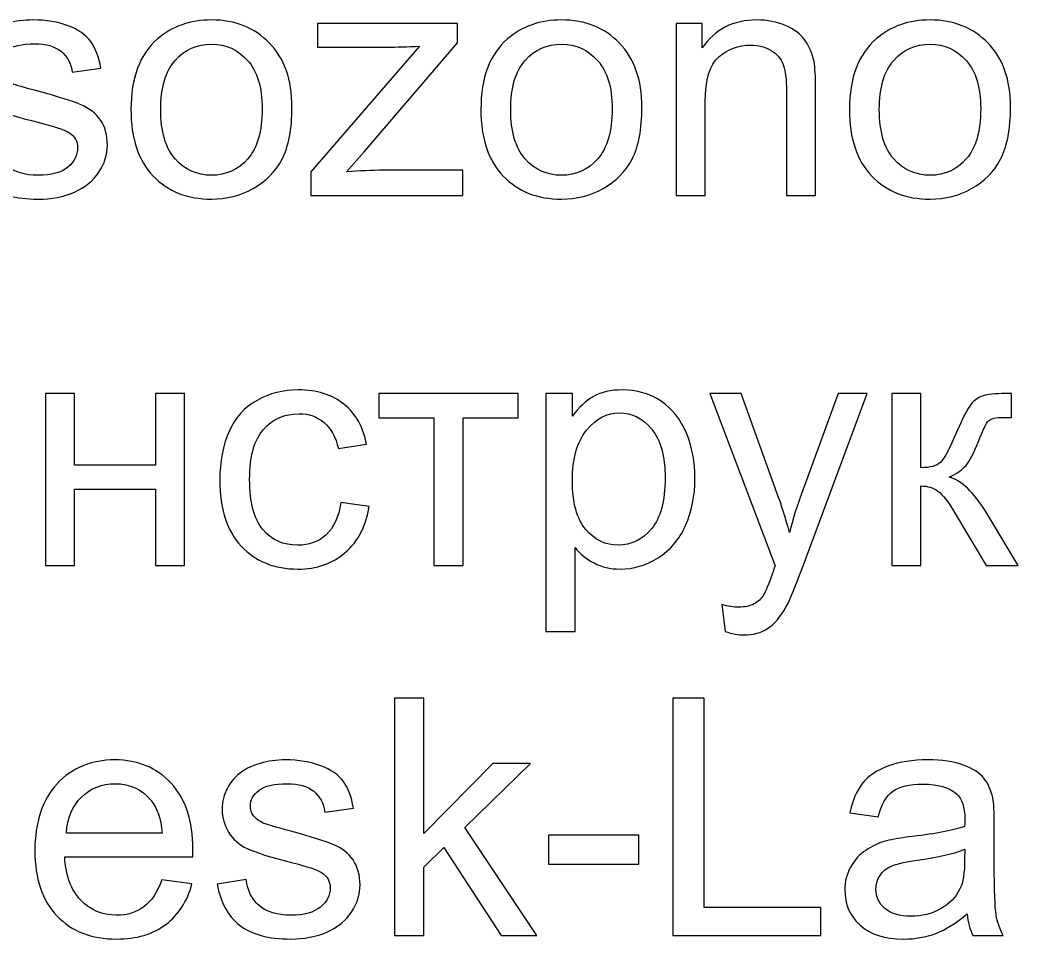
# Model space of a CAD drawing. Header units: centimetres. Extents: x -62 to 62, y -37 to 37.
# Drawn here: x 44.47 to 54.05, y -36.32 to -27.49 of the extents above; entities that cross this region are included whole.
import ezdxf

# ---------------------------------------------------------------- set-up
doc = ezdxf.new("R2010")
doc.units = ezdxf.units.CM
doc.header["$MEASUREMENT"] = 0
doc.layers.add('layer 1', color=7, linetype='Continuous')

msp = doc.modelspace()

# ---------------------------------------------------------------- linework, layer by layer
at = {"layer": 'layer 1', "color": 250}
for points, knots in [([(43.9384, -28.68077), (43.9384, -28.68077), (44.21521, -28.63623), (44.21521, -28.63623), (44.21521, -28.63623), (44.23059, -28.74706), (44.27407, -28.83191), (44.34513, -28.8913), (44.34513, -28.8913), (44.41619, -28.95016), (44.51589, -28.97986), (44.64316, -28.97986), (44.64316, -28.97986), (44.77202, -28.97986), (44.86748, -28.95388), (44.93005, -28.90138), (44.93005, -28.90138), (44.9921, -28.84941), (45.02339, -28.78789), (45.02339, -28.71736), (45.02339, -28.71736), (45.02339, -28.65426), (44.99528, -28.60441), (44.9396, -28.56835), (44.9396, -28.56835), (44.90036, -28.54343), (44.8049, -28.51214), (44.65324, -28.47343), (44.65324, -28.47343), (44.44854, -28.42199), (44.30695, -28.37744), (44.22741, -28.33979), (44.22741, -28.33979), (44.14839, -28.30161), (44.08847, -28.24964), (44.04764, -28.18282), (44.04764, -28.18282), (44.0068, -28.11654), (43.98612, -28.04282), (43.98612, -27.96222), (43.98612, -27.96222), (43.98612, -27.88851), (44.00309, -27.82063), (44.0365, -27.75805), (44.0365, -27.75805), (44.07044, -27.69548), (44.11605, -27.64351), (44.17385, -27.60215), (44.17385, -27.60215), (44.21733, -27.57033), (44.27673, -27.54328), (44.3515, -27.52101), (44.3515, -27.52101), (44.4268, -27.49874), (44.50688, -27.4876), (44.59278, -27.4876), (44.59278, -27.4876), (44.72218, -27.4876), (44.83566, -27.50616), (44.93324, -27.54381), (44.93324, -27.54381), (45.03134, -27.58093), (45.10346, -27.63184), (45.15013, -27.69548), (45.15013, -27.69548), (45.19626, -27.75964), (45.22861, -27.84502), (45.24611, -27.95214), (45.24611, -27.95214), (45.24611, -27.95214), (44.97248, -27.99032), (44.97248, -27.99032), (44.97248, -27.99032), (44.96028, -27.90442), (44.92422, -27.83707), (44.86483, -27.78881), (44.86483, -27.78881), (44.80543, -27.74055), (44.72165, -27.71669), (44.61293, -27.71669), (44.61293, -27.71669), (44.48513, -27.71669), (44.39339, -27.7379), (44.33877, -27.78033), (44.33877, -27.78033), (44.28415, -27.82275), (44.25657, -27.8726), (44.25657, -27.92934), (44.25657, -27.92934), (44.25657, -27.9654), (44.26771, -27.99828), (44.29051, -28.02744), (44.29051, -28.02744), (44.31332, -28.05714), (44.34885, -28.08207), (44.39763, -28.10169), (44.39763, -28.10169), (44.42574, -28.11229), (44.50741, -28.13616), (44.64422, -28.17328), (44.64422, -28.17328), (44.84149, -28.22578), (44.97937, -28.26926), (45.05786, -28.30267), (45.05786, -28.30267), (45.13634, -28.33608), (45.19785, -28.3854), (45.2424, -28.44903), (45.2424, -28.44903), (45.28747, -28.5132), (45.30975, -28.59274), (45.30975, -28.6882), (45.30975, -28.6882), (45.30975, -28.781), (45.2827, -28.8685), (45.22808, -28.95069), (45.22808, -28.95069), (45.17346, -29.03289), (45.09498, -29.09653), (44.99263, -29.1416), (44.99263, -29.1416), (44.88975, -29.18668), (44.77362, -29.20895), (44.64422, -29.20895), (44.64422, -29.20895), (44.42998, -29.20895), (44.26612, -29.1644), (44.1537, -29.07584), (44.1537, -29.07584), (44.04127, -28.98675), (43.96968, -28.85524), (43.9384, -28.68077)], [0, 0, 0, 0, 0.0294118, 0.0294118, 0.0294118, 0.0294118, 0.0588235, 0.0588235, 0.0588235, 0.0588235, 0.0882353, 0.0882353, 0.0882353, 0.0882353, 0.1176471, 0.1176471, 0.1176471, 0.1176471, 0.1470588, 0.1470588, 0.1470588, 0.1470588, 0.1764706, 0.1764706, 0.1764706, 0.1764706, 0.2058824, 0.2058824, 0.2058824, 0.2058824, 0.2352941, 0.2352941, 0.2352941, 0.2352941, 0.2647059, 0.2647059, 0.2647059, 0.2647059, 0.2941176, 0.2941176, 0.2941176, 0.2941176, 0.3235294, 0.3235294, 0.3235294, 0.3235294, 0.3529412, 0.3529412, 0.3529412, 0.3529412, 0.3823529, 0.3823529, 0.3823529, 0.3823529, 0.4117647, 0.4117647, 0.4117647, 0.4117647, 0.4411765, 0.4411765, 0.4411765, 0.4411765, 0.4705882, 0.4705882, 0.4705882, 0.4705882, 0.5, 0.5, 0.5, 0.5, 0.5294118, 0.5294118, 0.5294118, 0.5294118, 0.5588235, 0.5588235, 0.5588235, 0.5588235, 0.5882353, 0.5882353, 0.5882353, 0.5882353, 0.6176471, 0.6176471, 0.6176471, 0.6176471, 0.6470588, 0.6470588, 0.6470588, 0.6470588, 0.6764706, 0.6764706, 0.6764706, 0.6764706, 0.7058824, 0.7058824, 0.7058824, 0.7058824, 0.7352941, 0.7352941, 0.7352941, 0.7352941, 0.7647059, 0.7647059, 0.7647059, 0.7647059, 0.7941176, 0.7941176, 0.7941176, 0.7941176, 0.8235294, 0.8235294, 0.8235294, 0.8235294, 0.8529412, 0.8529412, 0.8529412, 0.8529412, 0.8823529, 0.8823529, 0.8823529, 0.8823529, 0.9117647, 0.9117647, 0.9117647, 0.9117647, 0.9411765, 0.9411765, 0.9411765, 0.9411765, 1, 1, 1, 1]), ([(45.53566, -28.34828), (45.53566, -28.04335), (45.62051, -27.81745), (45.79073, -27.67055), (45.79073, -27.67055), (45.93232, -27.54859), (46.10573, -27.4876), (46.30989, -27.4876), (46.30989, -27.4876), (46.53633, -27.4876), (46.72194, -27.56184), (46.86618, -27.71033), (46.86618, -27.71033), (47.00989, -27.85828), (47.08201, -28.06351), (47.08201, -28.32494), (47.08201, -28.32494), (47.08201, -28.53706), (47.05019, -28.70358), (46.98656, -28.82501), (46.98656, -28.82501), (46.92292, -28.94645), (46.83012, -29.04085), (46.70815, -29.10819), (46.70815, -29.10819), (46.58671, -29.17554), (46.45361, -29.20895), (46.30989, -29.20895), (46.30989, -29.20895), (46.07868, -29.20895), (45.89202, -29.13524), (45.74937, -28.98728), (45.74937, -28.98728), (45.60672, -28.83933), (45.53566, -28.62615), (45.53566, -28.34828)], [0, 0, 0, 0, 0.1, 0.1, 0.1, 0.1, 0.2, 0.2, 0.2, 0.2, 0.3, 0.3, 0.3, 0.3, 0.4, 0.4, 0.4, 0.4, 0.5, 0.5, 0.5, 0.5, 0.6, 0.6, 0.6, 0.6, 0.7, 0.7, 0.7, 0.7, 0.8, 0.8, 0.8, 0.8, 1, 1, 1, 1]), ([(48.89617, -28.34828), (48.89617, -28.04335), (48.98102, -27.81745), (49.15124, -27.67055), (49.15124, -27.67055), (49.29283, -27.54859), (49.46624, -27.4876), (49.6704, -27.4876), (49.6704, -27.4876), (49.89684, -27.4876), (50.08245, -27.56184), (50.22669, -27.71033), (50.22669, -27.71033), (50.3704, -27.85828), (50.44252, -28.06351), (50.44252, -28.32494), (50.44252, -28.32494), (50.44252, -28.53706), (50.4107, -28.70358), (50.34707, -28.82501), (50.34707, -28.82501), (50.28343, -28.94645), (50.19063, -29.04085), (50.06866, -29.10819), (50.06866, -29.10819), (49.94722, -29.17554), (49.81412, -29.20895), (49.6704, -29.20895), (49.6704, -29.20895), (49.43919, -29.20895), (49.25253, -29.13524), (49.10988, -28.98728), (49.10988, -28.98728), (48.96723, -28.83933), (48.89617, -28.62615), (48.89617, -28.34828)], [0, 0, 0, 0, 0.1, 0.1, 0.1, 0.1, 0.2, 0.2, 0.2, 0.2, 0.3, 0.3, 0.3, 0.3, 0.4, 0.4, 0.4, 0.4, 0.5, 0.5, 0.5, 0.5, 0.6, 0.6, 0.6, 0.6, 0.7, 0.7, 0.7, 0.7, 0.8, 0.8, 0.8, 0.8, 1, 1, 1, 1]), ([(50.77078, -29.17395), (50.77078, -29.17395), (50.77078, -27.5226), (50.77078, -27.5226), (50.77078, -27.5226), (50.77078, -27.5226), (51.02214, -27.5226), (51.02214, -27.5226), (51.02214, -27.5226), (51.02214, -27.5226), (51.02214, -27.75699), (51.02214, -27.75699), (51.02214, -27.75699), (51.14305, -27.57722), (51.31805, -27.4876), (51.5466, -27.4876), (51.5466, -27.4876), (51.6463, -27.4876), (51.73751, -27.50563), (51.82077, -27.54116), (51.82077, -27.54116), (51.90403, -27.57669), (51.9666, -27.62389), (52.00796, -27.68169), (52.00796, -27.68169), (52.04933, -27.73949), (52.07849, -27.80843), (52.09493, -27.88798), (52.09493, -27.88798), (52.10501, -27.93995), (52.11031, -28.03063), (52.11031, -28.16002), (52.11031, -28.16002), (52.11031, -28.16002), (52.11031, -29.17395), (52.11031, -29.17395), (52.11031, -29.17395), (52.11031, -29.17395), (51.83031, -29.17395), (51.83031, -29.17395), (51.83031, -29.17395), (51.83031, -29.17395), (51.83031, -28.17063), (51.83031, -28.17063), (51.83031, -28.17063), (51.83031, -28.05661), (51.81971, -27.97123), (51.79797, -27.91502), (51.79797, -27.91502), (51.77622, -27.85881), (51.73751, -27.81373), (51.68236, -27.7798), (51.68236, -27.7798), (51.62721, -27.74639), (51.56198, -27.72942), (51.48774, -27.72942), (51.48774, -27.72942), (51.36895, -27.72942), (51.26661, -27.76707), (51.18017, -27.8429), (51.18017, -27.8429), (51.09373, -27.9182), (51.05078, -28.06191), (51.05078, -28.27297), (51.05078, -28.27297), (51.05078, -28.27297), (51.05078, -29.17395), (51.05078, -29.17395), (51.05078, -29.17395), (51.05078, -29.17395), (50.77078, -29.17395), (50.77078, -29.17395)], [0, 0, 0, 0, 0.0526316, 0.0526316, 0.0526316, 0.0526316, 0.1052632, 0.1052632, 0.1052632, 0.1052632, 0.1578947, 0.1578947, 0.1578947, 0.1578947, 0.2105263, 0.2105263, 0.2105263, 0.2105263, 0.2631579, 0.2631579, 0.2631579, 0.2631579, 0.3157895, 0.3157895, 0.3157895, 0.3157895, 0.3684211, 0.3684211, 0.3684211, 0.3684211, 0.4210526, 0.4210526, 0.4210526, 0.4210526, 0.4736842, 0.4736842, 0.4736842, 0.4736842, 0.5263158, 0.5263158, 0.5263158, 0.5263158, 0.5789474, 0.5789474, 0.5789474, 0.5789474, 0.6315789, 0.6315789, 0.6315789, 0.6315789, 0.6842105, 0.6842105, 0.6842105, 0.6842105, 0.7368421, 0.7368421, 0.7368421, 0.7368421, 0.7894737, 0.7894737, 0.7894737, 0.7894737, 0.8421053, 0.8421053, 0.8421053, 0.8421053, 0.8947368, 0.8947368, 0.8947368, 0.8947368, 1, 1, 1, 1]), ([(52.43539, -28.34828), (52.43539, -28.04335), (52.52024, -27.81745), (52.69046, -27.67055), (52.69046, -27.67055), (52.83205, -27.54859), (53.00546, -27.4876), (53.20962, -27.4876), (53.20962, -27.4876), (53.43606, -27.4876), (53.62167, -27.56184), (53.76591, -27.71033), (53.76591, -27.71033), (53.90962, -27.85828), (53.98174, -28.06351), (53.98174, -28.32494), (53.98174, -28.32494), (53.98174, -28.53706), (53.94992, -28.70358), (53.88629, -28.82501), (53.88629, -28.82501), (53.82265, -28.94645), (53.72985, -29.04085), (53.60788, -29.10819), (53.60788, -29.10819), (53.48644, -29.17554), (53.35334, -29.20895), (53.20962, -29.20895), (53.20962, -29.20895), (52.97841, -29.20895), (52.79175, -29.13524), (52.6491, -28.98728), (52.6491, -28.98728), (52.50645, -28.83933), (52.43539, -28.62615), (52.43539, -28.34828)], [0, 0, 0, 0, 0.1, 0.1, 0.1, 0.1, 0.2, 0.2, 0.2, 0.2, 0.3, 0.3, 0.3, 0.3, 0.4, 0.4, 0.4, 0.4, 0.5, 0.5, 0.5, 0.5, 0.6, 0.6, 0.6, 0.6, 0.7, 0.7, 0.7, 0.7, 0.8, 0.8, 0.8, 0.8, 1, 1, 1, 1]), ([(47.26231, -29.17395), (47.26231, -29.17395), (47.26231, -28.94592), (47.26231, -28.94592), (47.26231, -28.94592), (47.26231, -28.94592), (48.30806, -27.73896), (48.30806, -27.73896), (48.30806, -27.73896), (48.18928, -27.74533), (48.08481, -27.74851), (47.99466, -27.74851), (47.99466, -27.74851), (47.99466, -27.74851), (47.32595, -27.74851), (47.32595, -27.74851), (47.32595, -27.74851), (47.32595, -27.74851), (47.32595, -27.5226), (47.32595, -27.5226), (47.32595, -27.5226), (47.32595, -27.5226), (48.67185, -27.5226), (48.67185, -27.5226), (48.67185, -27.5226), (48.67185, -27.5226), (48.67185, -27.70661), (48.67185, -27.70661), (48.67185, -27.70661), (48.67185, -27.70661), (47.7767, -28.75342), (47.7767, -28.75342), (47.7767, -28.75342), (47.7767, -28.75342), (47.60542, -28.94804), (47.60542, -28.94804), (47.60542, -28.94804), (47.7311, -28.93744), (47.84882, -28.93213), (47.9586, -28.93213), (47.9586, -28.93213), (47.9586, -28.93213), (48.72276, -28.93213), (48.72276, -28.93213), (48.72276, -28.93213), (48.72276, -28.93213), (48.72276, -29.17395), (48.72276, -29.17395), (48.72276, -29.17395), (48.72276, -29.17395), (47.26231, -29.17395), (47.26231, -29.17395)], [0, 0, 0, 0, 0.0714286, 0.0714286, 0.0714286, 0.0714286, 0.1428571, 0.1428571, 0.1428571, 0.1428571, 0.2142857, 0.2142857, 0.2142857, 0.2142857, 0.2857143, 0.2857143, 0.2857143, 0.2857143, 0.3571429, 0.3571429, 0.3571429, 0.3571429, 0.4285714, 0.4285714, 0.4285714, 0.4285714, 0.5, 0.5, 0.5, 0.5, 0.5714286, 0.5714286, 0.5714286, 0.5714286, 0.6428571, 0.6428571, 0.6428571, 0.6428571, 0.7142857, 0.7142857, 0.7142857, 0.7142857, 0.7857143, 0.7857143, 0.7857143, 0.7857143, 0.8571429, 0.8571429, 0.8571429, 0.8571429, 1, 1, 1, 1]), ([(45.82202, -28.34881), (45.82202, -28.55986), (45.86816, -28.71789), (45.96043, -28.82236), (45.96043, -28.82236), (46.05323, -28.92736), (46.16937, -28.97986), (46.30989, -28.97986), (46.30989, -28.97986), (46.44883, -28.97986), (46.56444, -28.92736), (46.65724, -28.82183), (46.65724, -28.82183), (46.74951, -28.7163), (46.79565, -28.55562), (46.79565, -28.33979), (46.79565, -28.33979), (46.79565, -28.13616), (46.74898, -27.98184), (46.65618, -27.87737), (46.65618, -27.87737), (46.56338, -27.77237), (46.44777, -27.71987), (46.30989, -27.71987), (46.30989, -27.71987), (46.16937, -27.71987), (46.05323, -27.77184), (45.96043, -27.87631), (45.96043, -27.87631), (45.86816, -27.98078), (45.82202, -28.13828), (45.82202, -28.34881)], [0, 0, 0, 0, 0.1111111, 0.1111111, 0.1111111, 0.1111111, 0.2222222, 0.2222222, 0.2222222, 0.2222222, 0.3333333, 0.3333333, 0.3333333, 0.3333333, 0.4444444, 0.4444444, 0.4444444, 0.4444444, 0.5555556, 0.5555556, 0.5555556, 0.5555556, 0.6666667, 0.6666667, 0.6666667, 0.6666667, 0.7777778, 0.7777778, 0.7777778, 0.7777778, 1, 1, 1, 1]), ([(49.18253, -28.34881), (49.18253, -28.55986), (49.22867, -28.71789), (49.32094, -28.82236), (49.32094, -28.82236), (49.41374, -28.92736), (49.52988, -28.97986), (49.6704, -28.97986), (49.6704, -28.97986), (49.80934, -28.97986), (49.92495, -28.92736), (50.01775, -28.82183), (50.01775, -28.82183), (50.11002, -28.7163), (50.15616, -28.55562), (50.15616, -28.33979), (50.15616, -28.33979), (50.15616, -28.13616), (50.10949, -27.98184), (50.01669, -27.87737), (50.01669, -27.87737), (49.92389, -27.77237), (49.80828, -27.71987), (49.6704, -27.71987), (49.6704, -27.71987), (49.52988, -27.71987), (49.41374, -27.77184), (49.32094, -27.87631), (49.32094, -27.87631), (49.22867, -27.98078), (49.18253, -28.13828), (49.18253, -28.34881)], [0, 0, 0, 0, 0.1111111, 0.1111111, 0.1111111, 0.1111111, 0.2222222, 0.2222222, 0.2222222, 0.2222222, 0.3333333, 0.3333333, 0.3333333, 0.3333333, 0.4444444, 0.4444444, 0.4444444, 0.4444444, 0.5555556, 0.5555556, 0.5555556, 0.5555556, 0.6666667, 0.6666667, 0.6666667, 0.6666667, 0.7777778, 0.7777778, 0.7777778, 0.7777778, 1, 1, 1, 1]), ([(52.72175, -28.34881), (52.72175, -28.55986), (52.76789, -28.71789), (52.86016, -28.82236), (52.86016, -28.82236), (52.95296, -28.92736), (53.0691, -28.97986), (53.20962, -28.97986), (53.20962, -28.97986), (53.34856, -28.97986), (53.46417, -28.92736), (53.55697, -28.82183), (53.55697, -28.82183), (53.64924, -28.7163), (53.69538, -28.55562), (53.69538, -28.33979), (53.69538, -28.33979), (53.69538, -28.13616), (53.64871, -27.98184), (53.55591, -27.87737), (53.55591, -27.87737), (53.46311, -27.77237), (53.3475, -27.71987), (53.20962, -27.71987), (53.20962, -27.71987), (53.0691, -27.71987), (52.95296, -27.77184), (52.86016, -27.87631), (52.86016, -27.87631), (52.76789, -27.98078), (52.72175, -28.13828), (52.72175, -28.34881)], [0, 0, 0, 0, 0.1111111, 0.1111111, 0.1111111, 0.1111111, 0.2222222, 0.2222222, 0.2222222, 0.2222222, 0.3333333, 0.3333333, 0.3333333, 0.3333333, 0.4444444, 0.4444444, 0.4444444, 0.4444444, 0.5555556, 0.5555556, 0.5555556, 0.5555556, 0.6666667, 0.6666667, 0.6666667, 0.6666667, 0.7777778, 0.7777778, 0.7777778, 0.7777778, 1, 1, 1, 1]), ([(47.55028, -32.124), (47.55028, -32.124), (47.82392, -32.16218), (47.82392, -32.16218), (47.82392, -32.16218), (47.79369, -32.35044), (47.71733, -32.49733), (47.59377, -32.60392), (47.59377, -32.60392), (47.47021, -32.71051), (47.31801, -32.76354), (47.13824, -32.76354), (47.13824, -32.76354), (46.91287, -32.76354), (46.7315, -32.68983), (46.59469, -32.54241), (46.59469, -32.54241), (46.45734, -32.39498), (46.38893, -32.18392), (46.38893, -31.90923), (46.38893, -31.90923), (46.38893, -31.73105), (46.41863, -31.57567), (46.47749, -31.44204), (46.47749, -31.44204), (46.53635, -31.30893), (46.62597, -31.2087), (46.74688, -31.14242), (46.74688, -31.14242), (46.86726, -31.0756), (46.99824, -31.04219), (47.14036, -31.04219), (47.14036, -31.04219), (47.31907, -31.04219), (47.46597, -31.08727), (47.57945, -31.17795), (47.57945, -31.17795), (47.69347, -31.26863), (47.76665, -31.39749), (47.79846, -31.564), (47.79846, -31.564), (47.79846, -31.564), (47.52801, -31.60537), (47.52801, -31.60537), (47.52801, -31.60537), (47.50203, -31.49454), (47.45642, -31.41128), (47.39013, -31.35507), (47.39013, -31.35507), (47.32438, -31.29939), (47.24483, -31.27128), (47.1515, -31.27128), (47.1515, -31.27128), (47.01044, -31.27128), (46.8959, -31.32166), (46.80734, -31.42242), (46.80734, -31.42242), (46.71931, -31.5237), (46.67529, -31.68279), (46.67529, -31.90127), (46.67529, -31.90127), (46.67529, -32.12294), (46.71772, -32.28362), (46.80256, -32.38385), (46.80256, -32.38385), (46.88794, -32.48407), (46.99877, -32.53445), (47.13506, -32.53445), (47.13506, -32.53445), (47.24536, -32.53445), (47.33711, -32.50104), (47.41029, -32.43369), (47.41029, -32.43369), (47.484, -32.36688), (47.53066, -32.26347), (47.55028, -32.124)], [0, 0, 0, 0, 0.05, 0.05, 0.05, 0.05, 0.1, 0.1, 0.1, 0.1, 0.15, 0.15, 0.15, 0.15, 0.2, 0.2, 0.2, 0.2, 0.25, 0.25, 0.25, 0.25, 0.3, 0.3, 0.3, 0.3, 0.35, 0.35, 0.35, 0.35, 0.4, 0.4, 0.4, 0.4, 0.45, 0.45, 0.45, 0.45, 0.5, 0.5, 0.5, 0.5, 0.55, 0.55, 0.55, 0.55, 0.6, 0.6, 0.6, 0.6, 0.65, 0.65, 0.65, 0.65, 0.7, 0.7, 0.7, 0.7, 0.75, 0.75, 0.75, 0.75, 0.8, 0.8, 0.8, 0.8, 0.85, 0.85, 0.85, 0.85, 0.9, 0.9, 0.9, 0.9, 1, 1, 1, 1]), ([(49.51982, -33.36172), (49.51982, -33.36172), (49.51982, -31.07719), (49.51982, -31.07719), (49.51982, -31.07719), (49.51982, -31.07719), (49.77436, -31.07719), (49.77436, -31.07719), (49.77436, -31.07719), (49.77436, -31.07719), (49.77436, -31.29408), (49.77436, -31.29408), (49.77436, -31.29408), (49.83429, -31.2103), (49.90216, -31.14719), (49.978, -31.1053), (49.978, -31.1053), (50.0533, -31.0634), (50.14504, -31.04219), (50.25269, -31.04219), (50.25269, -31.04219), (50.39375, -31.04219), (50.51784, -31.07825), (50.62549, -31.1509), (50.62549, -31.1509), (50.73314, -31.22302), (50.81428, -31.32537), (50.86943, -31.45688), (50.86943, -31.45688), (50.92405, -31.58893), (50.95162, -31.73317), (50.95162, -31.89067), (50.95162, -31.89067), (50.95162, -32.05877), (50.9214, -32.21044), (50.86094, -32.34566), (50.86094, -32.34566), (50.80049, -32.48036), (50.71246, -32.58377), (50.59685, -32.65589), (50.59685, -32.65589), (50.48178, -32.72748), (50.36034, -32.76354), (50.23307, -32.76354), (50.23307, -32.76354), (50.13974, -32.76354), (50.05595, -32.74392), (49.98224, -32.70468), (49.98224, -32.70468), (49.908, -32.66543), (49.84754, -32.61612), (49.79982, -32.55619), (49.79982, -32.55619), (49.79982, -32.55619), (49.79982, -33.36172), (49.79982, -33.36172), (49.79982, -33.36172), (49.79982, -33.36172), (49.51982, -33.36172), (49.51982, -33.36172)], [0, 0, 0, 0, 0.0625, 0.0625, 0.0625, 0.0625, 0.125, 0.125, 0.125, 0.125, 0.1875, 0.1875, 0.1875, 0.1875, 0.25, 0.25, 0.25, 0.25, 0.3125, 0.3125, 0.3125, 0.3125, 0.375, 0.375, 0.375, 0.375, 0.4375, 0.4375, 0.4375, 0.4375, 0.5, 0.5, 0.5, 0.5, 0.5625, 0.5625, 0.5625, 0.5625, 0.625, 0.625, 0.625, 0.625, 0.6875, 0.6875, 0.6875, 0.6875, 0.75, 0.75, 0.75, 0.75, 0.8125, 0.8125, 0.8125, 0.8125, 0.875, 0.875, 0.875, 0.875, 1, 1, 1, 1]), ([(44.71478, -31.07719), (44.71478, -31.07719), (44.99478, -31.07719), (44.99478, -31.07719), (44.99478, -31.07719), (44.99478, -31.07719), (44.99478, -31.76446), (44.99478, -31.76446), (44.99478, -31.76446), (44.99478, -31.76446), (45.77113, -31.76446), (45.77113, -31.76446), (45.77113, -31.76446), (45.77113, -31.76446), (45.77113, -31.07719), (45.77113, -31.07719), (45.77113, -31.07719), (45.77113, -31.07719), (46.05113, -31.07719), (46.05113, -31.07719), (46.05113, -31.07719), (46.05113, -31.07719), (46.05113, -32.72854), (46.05113, -32.72854), (46.05113, -32.72854), (46.05113, -32.72854), (45.77113, -32.72854), (45.77113, -32.72854), (45.77113, -32.72854), (45.77113, -32.72854), (45.77113, -31.99673), (45.77113, -31.99673), (45.77113, -31.99673), (45.77113, -31.99673), (44.99478, -31.99673), (44.99478, -31.99673), (44.99478, -31.99673), (44.99478, -31.99673), (44.99478, -32.72854), (44.99478, -32.72854), (44.99478, -32.72854), (44.99478, -32.72854), (44.71478, -32.72854), (44.71478, -32.72854), (44.71478, -32.72854), (44.71478, -32.72854), (44.71478, -31.07719), (44.71478, -31.07719)], [0, 0, 0, 0, 0.0769231, 0.0769231, 0.0769231, 0.0769231, 0.1538462, 0.1538462, 0.1538462, 0.1538462, 0.2307692, 0.2307692, 0.2307692, 0.2307692, 0.3076923, 0.3076923, 0.3076923, 0.3076923, 0.3846154, 0.3846154, 0.3846154, 0.3846154, 0.4615385, 0.4615385, 0.4615385, 0.4615385, 0.5384615, 0.5384615, 0.5384615, 0.5384615, 0.6153846, 0.6153846, 0.6153846, 0.6153846, 0.6923077, 0.6923077, 0.6923077, 0.6923077, 0.7692308, 0.7692308, 0.7692308, 0.7692308, 0.8461538, 0.8461538, 0.8461538, 0.8461538, 1, 1, 1, 1]), ([(47.9162, -31.07719), (47.9162, -31.07719), (49.25255, -31.07719), (49.25255, -31.07719), (49.25255, -31.07719), (49.25255, -31.07719), (49.25255, -31.30946), (49.25255, -31.30946), (49.25255, -31.30946), (49.25255, -31.30946), (48.72437, -31.30946), (48.72437, -31.30946), (48.72437, -31.30946), (48.72437, -31.30946), (48.72437, -32.72854), (48.72437, -32.72854), (48.72437, -32.72854), (48.72437, -32.72854), (48.44437, -32.72854), (48.44437, -32.72854), (48.44437, -32.72854), (48.44437, -32.72854), (48.44437, -31.30946), (48.44437, -31.30946), (48.44437, -31.30946), (48.44437, -31.30946), (47.9162, -31.30946), (47.9162, -31.30946), (47.9162, -31.30946), (47.9162, -31.30946), (47.9162, -31.07719), (47.9162, -31.07719)], [0, 0, 0, 0, 0.1111111, 0.1111111, 0.1111111, 0.1111111, 0.2222222, 0.2222222, 0.2222222, 0.2222222, 0.3333333, 0.3333333, 0.3333333, 0.3333333, 0.4444444, 0.4444444, 0.4444444, 0.4444444, 0.5555556, 0.5555556, 0.5555556, 0.5555556, 0.6666667, 0.6666667, 0.6666667, 0.6666667, 0.7777778, 0.7777778, 0.7777778, 0.7777778, 1, 1, 1, 1]), ([(51.24117, -33.36331), (51.24117, -33.36331), (51.20935, -33.10452), (51.20935, -33.10452), (51.20935, -33.10452), (51.27087, -33.12096), (51.3239, -33.12945), (51.3695, -33.12945), (51.3695, -33.12945), (51.43208, -33.12945), (51.48193, -33.11884), (51.51905, -33.09816), (51.51905, -33.09816), (51.5567, -33.07748), (51.58746, -33.04831), (51.61132, -33.01119), (51.61132, -33.01119), (51.62882, -32.98308), (51.65746, -32.91361), (51.6967, -32.80225), (51.6967, -32.80225), (51.702, -32.78687), (51.70995, -32.76407), (51.72162, -32.73384), (51.72162, -32.73384), (51.72162, -32.73384), (51.09481, -31.07719), (51.09481, -31.07719), (51.09481, -31.07719), (51.09481, -31.07719), (51.3939, -31.07719), (51.3939, -31.07719), (51.3939, -31.07719), (51.3939, -31.07719), (51.73859, -32.03067), (51.73859, -32.03067), (51.73859, -32.03067), (51.78367, -32.15105), (51.82344, -32.27832), (51.85897, -32.41195), (51.85897, -32.41195), (51.89132, -32.28627), (51.9295, -32.16218), (51.97404, -32.04021), (51.97404, -32.04021), (51.97404, -32.04021), (52.32616, -31.07719), (52.32616, -31.07719), (52.32616, -31.07719), (52.32616, -31.07719), (52.60563, -31.07719), (52.60563, -31.07719), (52.60563, -31.07719), (52.60563, -31.07719), (51.98147, -32.75718), (51.98147, -32.75718), (51.98147, -32.75718), (51.91412, -32.93801), (51.86162, -33.0621), (51.82397, -33.13051), (51.82397, -33.13051), (51.77412, -33.22225), (51.71685, -33.2896), (51.65268, -33.33255), (51.65268, -33.33255), (51.58799, -33.3755), (51.51109, -33.39672), (51.422, -33.39672), (51.422, -33.39672), (51.36791, -33.39672), (51.30746, -33.38558), (51.24117, -33.36331)], [0, 0, 0, 0, 0.0526316, 0.0526316, 0.0526316, 0.0526316, 0.1052632, 0.1052632, 0.1052632, 0.1052632, 0.1578947, 0.1578947, 0.1578947, 0.1578947, 0.2105263, 0.2105263, 0.2105263, 0.2105263, 0.2631579, 0.2631579, 0.2631579, 0.2631579, 0.3157895, 0.3157895, 0.3157895, 0.3157895, 0.3684211, 0.3684211, 0.3684211, 0.3684211, 0.4210526, 0.4210526, 0.4210526, 0.4210526, 0.4736842, 0.4736842, 0.4736842, 0.4736842, 0.5263158, 0.5263158, 0.5263158, 0.5263158, 0.5789474, 0.5789474, 0.5789474, 0.5789474, 0.6315789, 0.6315789, 0.6315789, 0.6315789, 0.6842105, 0.6842105, 0.6842105, 0.6842105, 0.7368421, 0.7368421, 0.7368421, 0.7368421, 0.7894737, 0.7894737, 0.7894737, 0.7894737, 0.8421053, 0.8421053, 0.8421053, 0.8421053, 0.8947368, 0.8947368, 0.8947368, 0.8947368, 1, 1, 1, 1]), ([(52.84162, -31.07719), (52.84162, -31.07719), (53.12161, -31.07719), (53.12161, -31.07719), (53.12161, -31.07719), (53.12161, -31.07719), (53.12161, -31.78991), (53.12161, -31.78991), (53.12161, -31.78991), (53.2107, -31.78991), (53.27328, -31.77294), (53.30934, -31.73847), (53.30934, -31.73847), (53.34487, -31.70453), (53.39737, -31.60537), (53.46737, -31.44045), (53.46737, -31.44045), (53.52252, -31.30999), (53.56706, -31.22408), (53.601, -31.18272), (53.601, -31.18272), (53.63547, -31.14136), (53.67472, -31.11325), (53.71926, -31.09893), (53.71926, -31.09893), (53.76434, -31.08462), (53.83593, -31.07719), (53.93403, -31.07719), (53.93403, -31.07719), (53.93403, -31.07719), (53.99024, -31.07719), (53.99024, -31.07719), (53.99024, -31.07719), (53.99024, -31.07719), (53.99024, -31.30787), (53.99024, -31.30787), (53.99024, -31.30787), (53.99024, -31.30787), (53.91229, -31.30628), (53.91229, -31.30628), (53.91229, -31.30628), (53.83858, -31.30628), (53.79138, -31.31742), (53.7707, -31.33916), (53.7707, -31.33916), (53.74896, -31.36196), (53.71555, -31.42984), (53.671, -31.54279), (53.671, -31.54279), (53.62858, -31.65097), (53.58987, -31.72575), (53.55434, -31.76711), (53.55434, -31.76711), (53.51934, -31.80847), (53.46472, -31.84612), (53.39101, -31.88059), (53.39101, -31.88059), (53.51138, -31.91294), (53.63017, -32.02483), (53.74684, -32.2168), (53.74684, -32.2168), (53.74684, -32.2168), (54.05388, -32.72854), (54.05388, -32.72854), (54.05388, -32.72854), (54.05388, -32.72854), (53.74631, -32.72854), (53.74631, -32.72854), (53.74631, -32.72854), (53.74631, -32.72854), (53.4435, -32.21839), (53.4435, -32.21839), (53.4435, -32.21839), (53.38252, -32.11498), (53.32949, -32.04711), (53.28442, -32.01423), (53.28442, -32.01423), (53.23881, -31.98135), (53.18472, -31.96491), (53.12161, -31.96491), (53.12161, -31.96491), (53.12161, -31.96491), (53.12161, -32.72854), (53.12161, -32.72854), (53.12161, -32.72854), (53.12161, -32.72854), (52.84162, -32.72854), (52.84162, -32.72854), (52.84162, -32.72854), (52.84162, -32.72854), (52.84162, -31.07719), (52.84162, -31.07719)], [0, 0, 0, 0, 0.0416667, 0.0416667, 0.0416667, 0.0416667, 0.0833333, 0.0833333, 0.0833333, 0.0833333, 0.125, 0.125, 0.125, 0.125, 0.1666667, 0.1666667, 0.1666667, 0.1666667, 0.2083333, 0.2083333, 0.2083333, 0.2083333, 0.25, 0.25, 0.25, 0.25, 0.2916667, 0.2916667, 0.2916667, 0.2916667, 0.3333333, 0.3333333, 0.3333333, 0.3333333, 0.375, 0.375, 0.375, 0.375, 0.4166667, 0.4166667, 0.4166667, 0.4166667, 0.4583333, 0.4583333, 0.4583333, 0.4583333, 0.5, 0.5, 0.5, 0.5, 0.5416667, 0.5416667, 0.5416667, 0.5416667, 0.5833333, 0.5833333, 0.5833333, 0.5833333, 0.625, 0.625, 0.625, 0.625, 0.6666667, 0.6666667, 0.6666667, 0.6666667, 0.7083333, 0.7083333, 0.7083333, 0.7083333, 0.75, 0.75, 0.75, 0.75, 0.7916667, 0.7916667, 0.7916667, 0.7916667, 0.8333333, 0.8333333, 0.8333333, 0.8333333, 0.875, 0.875, 0.875, 0.875, 0.9166667, 0.9166667, 0.9166667, 0.9166667, 1, 1, 1, 1]), ([(49.77436, -31.91294), (49.77436, -32.12453), (49.81732, -32.28097), (49.90269, -32.38226), (49.90269, -32.38226), (49.9886, -32.48354), (50.09254, -32.53445), (50.21451, -32.53445), (50.21451, -32.53445), (50.3386, -32.53445), (50.44466, -32.48195), (50.53269, -32.37695), (50.53269, -32.37695), (50.62125, -32.27195), (50.66526, -32.10968), (50.66526, -31.88961), (50.66526, -31.88961), (50.66526, -31.67961), (50.62231, -31.52264), (50.53587, -31.41817), (50.53587, -31.41817), (50.44943, -31.3137), (50.34655, -31.26173), (50.22671, -31.26173), (50.22671, -31.26173), (50.10792, -31.26173), (50.00292, -31.31742), (49.91171, -31.42825), (49.91171, -31.42825), (49.81997, -31.53961), (49.77436, -31.70082), (49.77436, -31.91294)], [0, 0, 0, 0, 0.1111111, 0.1111111, 0.1111111, 0.1111111, 0.2222222, 0.2222222, 0.2222222, 0.2222222, 0.3333333, 0.3333333, 0.3333333, 0.3333333, 0.4444444, 0.4444444, 0.4444444, 0.4444444, 0.5555556, 0.5555556, 0.5555556, 0.5555556, 0.6666667, 0.6666667, 0.6666667, 0.6666667, 0.7777778, 0.7777778, 0.7777778, 0.7777778, 1, 1, 1, 1]), ([(48.06732, -36.28313), (48.06732, -36.28313), (48.06732, -34.00497), (48.06732, -34.00497), (48.06732, -34.00497), (48.06732, -34.00497), (48.34732, -34.00497), (48.34732, -34.00497), (48.34732, -34.00497), (48.34732, -34.00497), (48.34732, -35.30261), (48.34732, -35.30261), (48.34732, -35.30261), (48.34732, -35.30261), (49.00913, -34.63178), (49.00913, -34.63178), (49.00913, -34.63178), (49.00913, -34.63178), (49.37079, -34.63178), (49.37079, -34.63178), (49.37079, -34.63178), (49.37079, -34.63178), (48.7408, -35.24534), (48.7408, -35.24534), (48.7408, -35.24534), (48.7408, -35.24534), (49.43443, -36.28313), (49.43443, -36.28313), (49.43443, -36.28313), (49.43443, -36.28313), (49.08973, -36.28313), (49.08973, -36.28313), (49.08973, -36.28313), (49.08973, -36.28313), (48.54141, -35.43943), (48.54141, -35.43943), (48.54141, -35.43943), (48.54141, -35.43943), (48.34732, -35.62821), (48.34732, -35.62821), (48.34732, -35.62821), (48.34732, -35.62821), (48.34732, -36.28313), (48.34732, -36.28313), (48.34732, -36.28313), (48.34732, -36.28313), (48.06732, -36.28313), (48.06732, -36.28313)], [0, 0, 0, 0, 0.0769231, 0.0769231, 0.0769231, 0.0769231, 0.1538462, 0.1538462, 0.1538462, 0.1538462, 0.2307692, 0.2307692, 0.2307692, 0.2307692, 0.3076923, 0.3076923, 0.3076923, 0.3076923, 0.3846154, 0.3846154, 0.3846154, 0.3846154, 0.4615385, 0.4615385, 0.4615385, 0.4615385, 0.5384615, 0.5384615, 0.5384615, 0.5384615, 0.6153846, 0.6153846, 0.6153846, 0.6153846, 0.6923077, 0.6923077, 0.6923077, 0.6923077, 0.7692308, 0.7692308, 0.7692308, 0.7692308, 0.8461538, 0.8461538, 0.8461538, 0.8461538, 1, 1, 1, 1]), ([(50.73897, -36.28313), (50.73897, -36.28313), (50.73897, -34.00497), (50.73897, -34.00497), (50.73897, -34.00497), (50.73897, -34.00497), (51.04124, -34.00497), (51.04124, -34.00497), (51.04124, -34.00497), (51.04124, -34.00497), (51.04124, -36.01586), (51.04124, -36.01586), (51.04124, -36.01586), (51.04124, -36.01586), (52.16123, -36.01586), (52.16123, -36.01586), (52.16123, -36.01586), (52.16123, -36.01586), (52.16123, -36.28313), (52.16123, -36.28313), (52.16123, -36.28313), (52.16123, -36.28313), (50.73897, -36.28313), (50.73897, -36.28313)], [0, 0, 0, 0, 0.1428571, 0.1428571, 0.1428571, 0.1428571, 0.2857143, 0.2857143, 0.2857143, 0.2857143, 0.4285714, 0.4285714, 0.4285714, 0.4285714, 0.5714286, 0.5714286, 0.5714286, 0.5714286, 0.7142857, 0.7142857, 0.7142857, 0.7142857, 1, 1, 1, 1]), ([(45.8321, -35.74859), (45.8321, -35.74859), (46.12164, -35.78677), (46.12164, -35.78677), (46.12164, -35.78677), (46.07657, -35.95488), (45.99225, -36.08586), (45.86922, -36.17866), (45.86922, -36.17866), (45.74619, -36.27146), (45.58923, -36.31813), (45.39779, -36.31813), (45.39779, -36.31813), (45.15703, -36.31813), (44.96612, -36.24389), (44.82507, -36.0954), (44.82507, -36.0954), (44.68401, -35.94745), (44.61348, -35.73904), (44.61348, -35.47124), (44.61348, -35.47124), (44.61348, -35.19443), (44.68454, -34.97913), (44.82719, -34.8264), (44.82719, -34.8264), (44.96984, -34.67314), (45.15491, -34.59678), (45.38241, -34.59678), (45.38241, -34.59678), (45.60248, -34.59678), (45.78225, -34.67155), (45.92172, -34.82163), (45.92172, -34.82163), (46.06119, -34.9717), (46.13119, -35.18276), (46.13119, -35.4548), (46.13119, -35.4548), (46.13119, -35.47124), (46.13066, -35.49617), (46.1296, -35.52905), (46.1296, -35.52905), (46.1296, -35.52905), (44.89984, -35.52905), (44.89984, -35.52905), (44.89984, -35.52905), (44.91044, -35.70988), (44.96135, -35.84882), (45.05362, -35.9448), (45.05362, -35.9448), (45.14537, -36.04078), (45.26044, -36.08904), (45.39779, -36.08904), (45.39779, -36.08904), (45.50014, -36.08904), (45.58763, -36.062), (45.65975, -36.00791), (45.65975, -36.00791), (45.73241, -35.95381), (45.78968, -35.86738), (45.8321, -35.74859)], [0, 0, 0, 0, 0.0625, 0.0625, 0.0625, 0.0625, 0.125, 0.125, 0.125, 0.125, 0.1875, 0.1875, 0.1875, 0.1875, 0.25, 0.25, 0.25, 0.25, 0.3125, 0.3125, 0.3125, 0.3125, 0.375, 0.375, 0.375, 0.375, 0.4375, 0.4375, 0.4375, 0.4375, 0.5, 0.5, 0.5, 0.5, 0.5625, 0.5625, 0.5625, 0.5625, 0.625, 0.625, 0.625, 0.625, 0.6875, 0.6875, 0.6875, 0.6875, 0.75, 0.75, 0.75, 0.75, 0.8125, 0.8125, 0.8125, 0.8125, 0.875, 0.875, 0.875, 0.875, 1, 1, 1, 1]), ([(46.364, -35.78995), (46.364, -35.78995), (46.64081, -35.74541), (46.64081, -35.74541), (46.64081, -35.74541), (46.65619, -35.85624), (46.69967, -35.94109), (46.77073, -36.00048), (46.77073, -36.00048), (46.84179, -36.05934), (46.94149, -36.08904), (47.06876, -36.08904), (47.06876, -36.08904), (47.19762, -36.08904), (47.29308, -36.06306), (47.35565, -36.01056), (47.35565, -36.01056), (47.4177, -35.95859), (47.44899, -35.89707), (47.44899, -35.82654), (47.44899, -35.82654), (47.44899, -35.76344), (47.42088, -35.71359), (47.3652, -35.67753), (47.3652, -35.67753), (47.32596, -35.65261), (47.2305, -35.62132), (47.07884, -35.58261), (47.07884, -35.58261), (46.87414, -35.53117), (46.73255, -35.48662), (46.65301, -35.44897), (46.65301, -35.44897), (46.57399, -35.41079), (46.51407, -35.35882), (46.47324, -35.292), (46.47324, -35.292), (46.4324, -35.22572), (46.41172, -35.152), (46.41172, -35.0714), (46.41172, -35.0714), (46.41172, -34.99769), (46.42869, -34.92981), (46.4621, -34.86723), (46.4621, -34.86723), (46.49604, -34.80466), (46.54165, -34.75269), (46.59945, -34.71133), (46.59945, -34.71133), (46.64293, -34.67951), (46.70233, -34.65246), (46.7771, -34.63019), (46.7771, -34.63019), (46.8524, -34.60792), (46.93248, -34.59678), (47.01838, -34.59678), (47.01838, -34.59678), (47.14778, -34.59678), (47.26126, -34.61534), (47.35884, -34.65299), (47.35884, -34.65299), (47.45694, -34.69011), (47.52906, -34.74102), (47.57573, -34.80466), (47.57573, -34.80466), (47.62186, -34.86882), (47.65421, -34.9542), (47.67171, -35.06132), (47.67171, -35.06132), (47.67171, -35.06132), (47.39808, -35.0995), (47.39808, -35.0995), (47.39808, -35.0995), (47.38588, -35.0136), (47.34982, -34.94625), (47.29043, -34.89799), (47.29043, -34.89799), (47.23103, -34.84973), (47.14725, -34.82587), (47.03853, -34.82587), (47.03853, -34.82587), (46.91073, -34.82587), (46.81899, -34.84708), (46.76437, -34.88951), (46.76437, -34.88951), (46.70975, -34.93193), (46.68217, -34.98178), (46.68217, -35.03852), (46.68217, -35.03852), (46.68217, -35.07458), (46.69331, -35.10746), (46.71611, -35.13662), (46.71611, -35.13662), (46.73892, -35.16632), (46.77445, -35.19125), (46.82323, -35.21087), (46.82323, -35.21087), (46.85134, -35.22147), (46.93301, -35.24534), (47.06982, -35.28246), (47.06982, -35.28246), (47.26709, -35.33496), (47.40497, -35.37844), (47.48346, -35.41185), (47.48346, -35.41185), (47.56194, -35.44526), (47.62345, -35.49458), (47.668, -35.55821), (47.668, -35.55821), (47.71307, -35.62238), (47.73535, -35.70192), (47.73535, -35.79738), (47.73535, -35.79738), (47.73535, -35.89018), (47.7083, -35.97768), (47.65368, -36.05987), (47.65368, -36.05987), (47.59906, -36.14207), (47.52058, -36.20571), (47.41823, -36.25078), (47.41823, -36.25078), (47.31535, -36.29586), (47.19922, -36.31813), (47.06982, -36.31813), (47.06982, -36.31813), (46.85558, -36.31813), (46.69172, -36.27358), (46.5793, -36.18502), (46.5793, -36.18502), (46.46687, -36.09593), (46.39528, -35.96442), (46.364, -35.78995)], [0, 0, 0, 0, 0.0294118, 0.0294118, 0.0294118, 0.0294118, 0.0588235, 0.0588235, 0.0588235, 0.0588235, 0.0882353, 0.0882353, 0.0882353, 0.0882353, 0.1176471, 0.1176471, 0.1176471, 0.1176471, 0.1470588, 0.1470588, 0.1470588, 0.1470588, 0.1764706, 0.1764706, 0.1764706, 0.1764706, 0.2058824, 0.2058824, 0.2058824, 0.2058824, 0.2352941, 0.2352941, 0.2352941, 0.2352941, 0.2647059, 0.2647059, 0.2647059, 0.2647059, 0.2941176, 0.2941176, 0.2941176, 0.2941176, 0.3235294, 0.3235294, 0.3235294, 0.3235294, 0.3529412, 0.3529412, 0.3529412, 0.3529412, 0.3823529, 0.3823529, 0.3823529, 0.3823529, 0.4117647, 0.4117647, 0.4117647, 0.4117647, 0.4411765, 0.4411765, 0.4411765, 0.4411765, 0.4705882, 0.4705882, 0.4705882, 0.4705882, 0.5, 0.5, 0.5, 0.5, 0.5294118, 0.5294118, 0.5294118, 0.5294118, 0.5588235, 0.5588235, 0.5588235, 0.5588235, 0.5882353, 0.5882353, 0.5882353, 0.5882353, 0.6176471, 0.6176471, 0.6176471, 0.6176471, 0.6470588, 0.6470588, 0.6470588, 0.6470588, 0.6764706, 0.6764706, 0.6764706, 0.6764706, 0.7058824, 0.7058824, 0.7058824, 0.7058824, 0.7352941, 0.7352941, 0.7352941, 0.7352941, 0.7647059, 0.7647059, 0.7647059, 0.7647059, 0.7941176, 0.7941176, 0.7941176, 0.7941176, 0.8235294, 0.8235294, 0.8235294, 0.8235294, 0.8529412, 0.8529412, 0.8529412, 0.8529412, 0.8823529, 0.8823529, 0.8823529, 0.8823529, 0.9117647, 0.9117647, 0.9117647, 0.9117647, 0.9411765, 0.9411765, 0.9411765, 0.9411765, 1, 1, 1, 1]), ([(53.56493, -36.07631), (53.461, -36.16487), (53.36077, -36.22692), (53.26479, -36.26351), (53.26479, -36.26351), (53.1688, -36.3001), (53.06592, -36.31813), (52.95562, -36.31813), (52.95562, -36.31813), (52.77426, -36.31813), (52.63479, -36.27411), (52.53722, -36.18556), (52.53722, -36.18556), (52.43964, -36.09753), (52.39085, -35.98457), (52.39085, -35.84722), (52.39085, -35.84722), (52.39085, -35.76662), (52.40941, -35.69291), (52.44601, -35.62609), (52.44601, -35.62609), (52.48313, -35.55927), (52.53138, -35.50624), (52.59078, -35.46594), (52.59078, -35.46594), (52.6507, -35.42564), (52.71752, -35.39488), (52.79229, -35.3742), (52.79229, -35.3742), (52.84744, -35.35988), (52.9307, -35.34609), (53.04153, -35.33231), (53.04153, -35.33231), (53.26744, -35.30579), (53.43448, -35.27344), (53.54107, -35.23632), (53.54107, -35.23632), (53.54213, -35.19814), (53.54266, -35.17375), (53.54266, -35.16367), (53.54266, -35.16367), (53.54266, -35.05019), (53.51615, -34.97011), (53.46312, -34.92345), (53.46312, -34.92345), (53.39153, -34.86034), (53.28494, -34.82905), (53.14388, -34.82905), (53.14388, -34.82905), (53.01183, -34.82905), (52.91426, -34.85239), (52.85168, -34.89852), (52.85168, -34.89852), (52.78858, -34.94466), (52.74244, -35.02632), (52.71222, -35.14405), (52.71222, -35.14405), (52.71222, -35.14405), (52.43858, -35.10587), (52.43858, -35.10587), (52.43858, -35.10587), (52.46351, -34.98867), (52.50434, -34.89375), (52.56161, -34.82163), (52.56161, -34.82163), (52.61888, -34.74951), (52.70161, -34.69436), (52.80979, -34.65511), (52.80979, -34.65511), (52.91744, -34.6164), (53.04312, -34.59678), (53.18524, -34.59678), (53.18524, -34.59678), (53.3263, -34.59678), (53.44138, -34.61322), (53.52994, -34.64663), (53.52994, -34.64663), (53.61796, -34.68004), (53.68319, -34.7214), (53.72455, -34.77178), (53.72455, -34.77178), (53.76592, -34.82216), (53.79508, -34.88579), (53.81205, -34.96269), (53.81205, -34.96269), (53.82107, -35.01041), (53.82584, -35.09632), (53.82584, -35.21988), (53.82584, -35.21988), (53.82584, -35.21988), (53.82584, -35.59109), (53.82584, -35.59109), (53.82584, -35.59109), (53.82584, -35.85041), (53.83168, -36.01427), (53.84334, -36.08374), (53.84334, -36.08374), (53.85448, -36.15321), (53.87781, -36.21949), (53.91175, -36.28313), (53.91175, -36.28313), (53.91175, -36.28313), (53.61903, -36.28313), (53.61903, -36.28313), (53.61903, -36.28313), (53.59092, -36.22427), (53.57289, -36.15533), (53.56493, -36.07631)], [0, 0, 0, 0, 0.0357143, 0.0357143, 0.0357143, 0.0357143, 0.0714286, 0.0714286, 0.0714286, 0.0714286, 0.1071429, 0.1071429, 0.1071429, 0.1071429, 0.1428571, 0.1428571, 0.1428571, 0.1428571, 0.1785714, 0.1785714, 0.1785714, 0.1785714, 0.2142857, 0.2142857, 0.2142857, 0.2142857, 0.25, 0.25, 0.25, 0.25, 0.2857143, 0.2857143, 0.2857143, 0.2857143, 0.3214286, 0.3214286, 0.3214286, 0.3214286, 0.3571429, 0.3571429, 0.3571429, 0.3571429, 0.3928571, 0.3928571, 0.3928571, 0.3928571, 0.4285714, 0.4285714, 0.4285714, 0.4285714, 0.4642857, 0.4642857, 0.4642857, 0.4642857, 0.5, 0.5, 0.5, 0.5, 0.5357143, 0.5357143, 0.5357143, 0.5357143, 0.5714286, 0.5714286, 0.5714286, 0.5714286, 0.6071429, 0.6071429, 0.6071429, 0.6071429, 0.6428571, 0.6428571, 0.6428571, 0.6428571, 0.6785714, 0.6785714, 0.6785714, 0.6785714, 0.7142857, 0.7142857, 0.7142857, 0.7142857, 0.75, 0.75, 0.75, 0.75, 0.7857143, 0.7857143, 0.7857143, 0.7857143, 0.8214286, 0.8214286, 0.8214286, 0.8214286, 0.8571429, 0.8571429, 0.8571429, 0.8571429, 0.8928571, 0.8928571, 0.8928571, 0.8928571, 0.9285714, 0.9285714, 0.9285714, 0.9285714, 1, 1, 1, 1]), ([(44.91575, -35.29996), (44.91575, -35.29996), (45.83528, -35.29996), (45.83528, -35.29996), (45.83528, -35.29996), (45.82309, -35.16102), (45.78756, -35.05708), (45.72975, -34.98761), (45.72975, -34.98761), (45.64119, -34.87996), (45.52559, -34.82587), (45.384, -34.82587), (45.384, -34.82587), (45.25567, -34.82587), (45.14802, -34.86882), (45.06052, -34.95473), (45.06052, -34.95473), (44.97355, -35.04064), (44.92529, -35.15572), (44.91575, -35.29996)], [0, 0, 0, 0, 0.1666667, 0.1666667, 0.1666667, 0.1666667, 0.3333333, 0.3333333, 0.3333333, 0.3333333, 0.5, 0.5, 0.5, 0.5, 0.6666667, 0.6666667, 0.6666667, 0.6666667, 1, 1, 1, 1]), ([(49.5458, -35.59905), (49.5458, -35.59905), (49.5458, -35.31905), (49.5458, -35.31905), (49.5458, -35.31905), (49.5458, -35.31905), (50.41124, -35.31905), (50.41124, -35.31905), (50.41124, -35.31905), (50.41124, -35.31905), (50.41124, -35.59905), (50.41124, -35.59905), (50.41124, -35.59905), (50.41124, -35.59905), (49.5458, -35.59905), (49.5458, -35.59905)], [0, 0, 0, 0, 0.2, 0.2, 0.2, 0.2, 0.4, 0.4, 0.4, 0.4, 0.6, 0.6, 0.6, 0.6, 1, 1, 1, 1]), ([(53.54266, -35.45586), (53.44085, -35.49723), (53.28812, -35.53223), (53.08448, -35.56086), (53.08448, -35.56086), (52.96888, -35.5773), (52.88721, -35.59586), (52.83949, -35.61654), (52.83949, -35.61654), (52.79176, -35.63723), (52.75517, -35.66745), (52.72918, -35.7067), (52.72918, -35.7067), (52.7032, -35.74647), (52.68994, -35.79048), (52.68994, -35.83927), (52.68994, -35.83927), (52.68994, -35.91298), (52.71805, -35.97503), (52.77479, -36.02434), (52.77479, -36.02434), (52.83153, -36.07366), (52.91426, -36.09859), (53.02297, -36.09859), (53.02297, -36.09859), (53.13062, -36.09859), (53.2266, -36.07525), (53.31092, -36.02806), (53.31092, -36.02806), (53.39471, -35.98139), (53.45675, -35.91722), (53.496, -35.83609), (53.496, -35.83609), (53.52622, -35.77298), (53.54107, -35.68018), (53.54107, -35.55768), (53.54107, -35.55768), (53.54107, -35.55768), (53.54266, -35.45586), (53.54266, -35.45586)], [0, 0, 0, 0, 0.0909091, 0.0909091, 0.0909091, 0.0909091, 0.1818182, 0.1818182, 0.1818182, 0.1818182, 0.2727273, 0.2727273, 0.2727273, 0.2727273, 0.3636364, 0.3636364, 0.3636364, 0.3636364, 0.4545455, 0.4545455, 0.4545455, 0.4545455, 0.5454545, 0.5454545, 0.5454545, 0.5454545, 0.6363636, 0.6363636, 0.6363636, 0.6363636, 0.7272727, 0.7272727, 0.7272727, 0.7272727, 0.8181818, 0.8181818, 0.8181818, 0.8181818, 1, 1, 1, 1])]:
    msp.add_open_spline(points, degree=3, knots=knots, dxfattribs=at)

doc.saveas('drawing.dxf')
